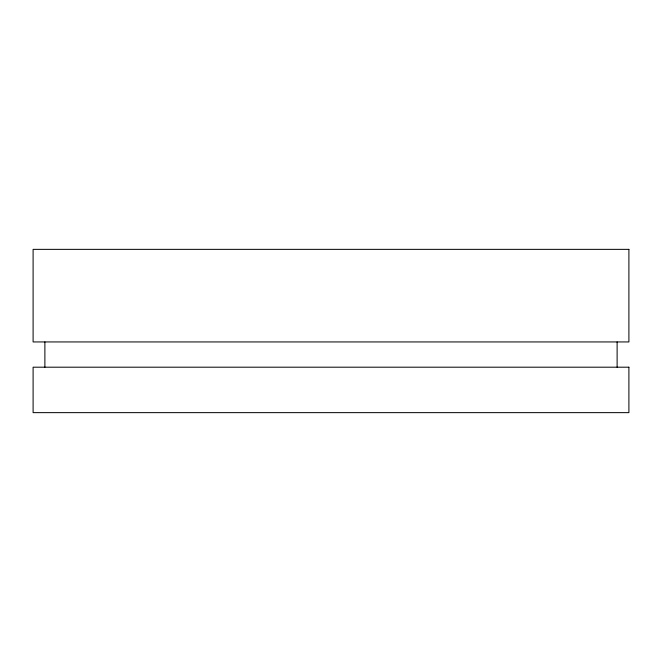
<?xml version="1.0" encoding="UTF-8"?>
<svg xmlns="http://www.w3.org/2000/svg" width="662" height="662" viewBox="0 0 662 662"><rect width="100%" height="100%" fill="white"/><g stroke="black" fill="none" stroke-linecap="round" stroke-linejoin="round"><path stroke-width="0.99" d="M617.116 341.94L617.116 367.195M44.884 341.94L44.884 367.195M628.9 249.359L33.1 249.359L33.1 341.94L628.9 341.94L628.9 249.359M628.9 367.195L33.1 367.195L33.1 412.641L628.9 412.641L628.9 367.195"/></g></svg>
